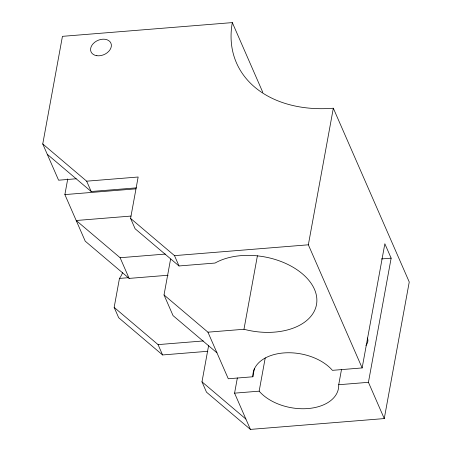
<?xml version="1.0" encoding="UTF-8"?>
<svg xmlns="http://www.w3.org/2000/svg" width="452" height="452" viewBox="0 0 452 452"><rect width="100%" height="100%" fill="white"/><g stroke="black" fill="none" stroke-linecap="round" stroke-linejoin="round"><path stroke-width="0.68" d="M76.185 178.777L58.59 180.201L42.754 143.956L62.438 36.341L232.328 22.6A124.673 89.078 -23.6 0 0 333.327 108.22L409.246 281.986L384.262 418.575L250.414 429.4L206.496 392.172L201.982 381.838L208.671 345.277M168.099 275.245L129.142 278.398L85.23 241.176L64.879 194.592L67.743 178.924M207.807 351.289L162.584 354.95L118.673 317.722L114.158 307.388L119.458 278.415A59.624 18.091 85.4 0 0 122.582 272.686M170.585 259.086L164.025 294.953L207.937 332.18L243.973 329.265A59.624 37.589 10.4 0 0 314.456 289.286A59.624 37.589 10.4 0 0 215.045 263.053L179.009 265.962L135.097 228.74L130.583 218.406L138.148 177.014L86.665 181.179L42.754 143.956M243.973 329.265L257.42 255.736M250.414 429.4L234.577 393.155L237.362 377.906M207.937 332.18L228.288 378.765L252.86 376.776L254.38 368.448M234.577 393.155L259.149 391.166L265.234 357.871M252.86 376.776A43.364 27.34 10.4 0 1 283.636 352.95A43.364 27.34 10.4 0 1 332.423 370.341L362.142 367.934L308.349 244.803L333.327 108.22M259.149 391.166A43.364 27.34 10.4 0 0 307.931 408.557A43.364 27.34 10.4 0 0 338.712 384.731L341.503 369.47M362.142 367.934L384.85 243.764L391.138 258.16L368.431 382.324L384.262 418.575M47.268 154.29L91.185 191.512L136.402 187.857M64.879 194.592L135.967 188.84M131.023 216.067L76.202 220.503L120.113 257.73L129.142 278.398M120.113 257.73L165.33 254.069M130.583 218.406L174.495 255.629L308.349 244.803M119.458 278.415L128.583 277.681M381.46 258.94L391.138 258.16M114.158 307.388L158.07 344.616L203.293 340.955M338.712 384.731L368.431 382.324M216.966 352.848L173.054 315.626L164.025 294.953M201.982 381.838L245.894 419.066M232.328 22.6L262.81 92.366M174.495 255.629L179.009 265.962M86.665 181.179L91.185 191.512M158.07 344.616L162.584 354.95M367.273 337.972A9.758 6.972 -23.6 0 1 365.911 345.424M96.847 55.709A10.842 7.746 -23.6 0 0 111.311 44.55A10.842 7.746 -23.6 0 0 94.762 42.234A10.842 7.746 -23.6 0 0 96.847 55.709"/></g></svg>
